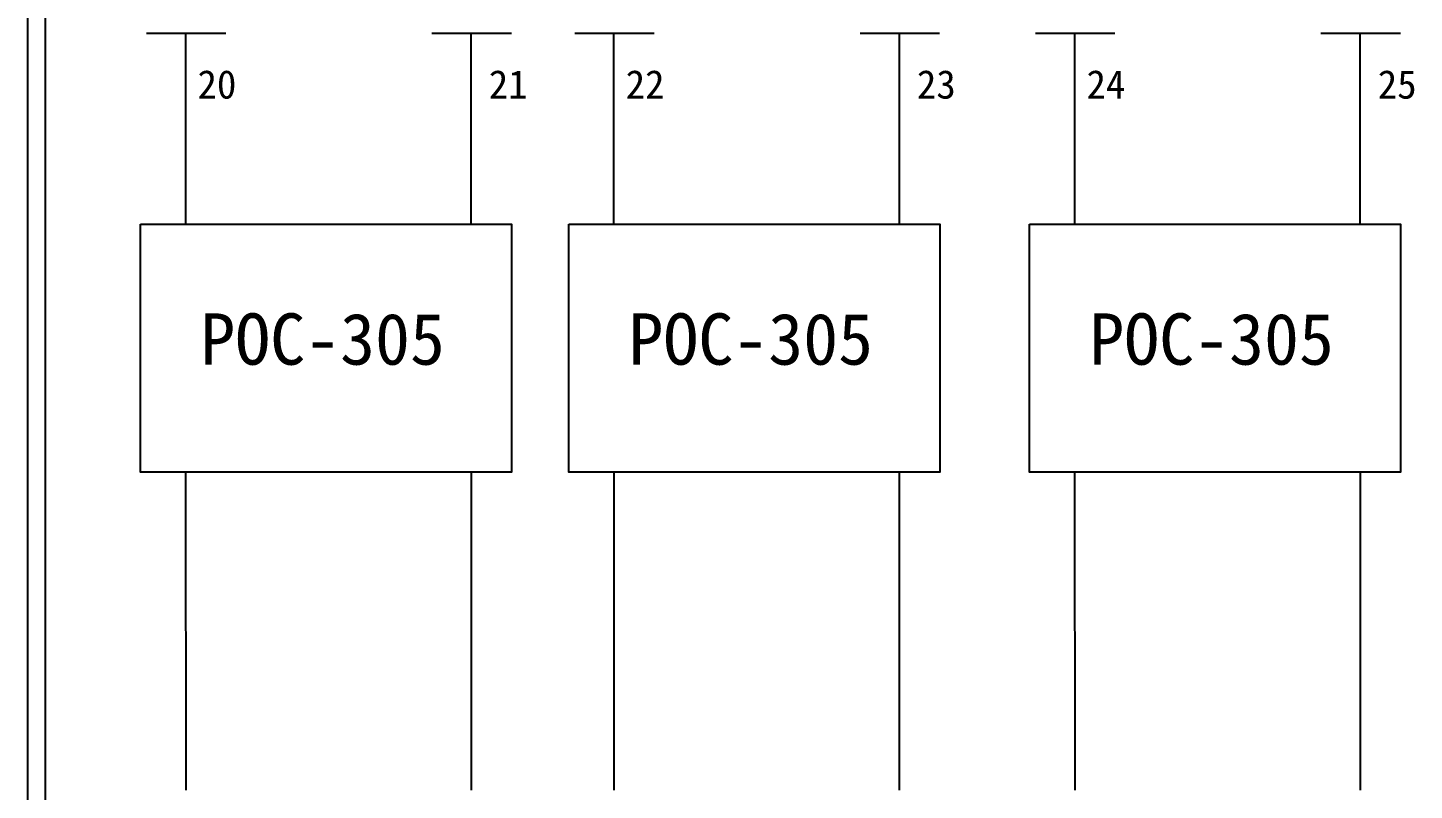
# Model space of a CAD drawing. Extents: x 10 to 297, y 3 to 207.
# Drawn here: x 10 to 107.2, y 60.9 to 114.3 of the extents above; entities that cross this region are included whole.
import ezdxf

# ---------------------------------------------------------------- set-up
doc = ezdxf.new("R2010")
doc.units = 0
doc.layers.get('0').update_dxf_attribs({"linetype": 'CONTINUOUS'})
doc.layers.add('圖框層', color=7, linetype='CONTINUOUS')
doc.layers.add('標尺寸層', color=3, linetype='CONTINUOUS')
doc.styles.add('STSL', font='KAIU.TTF')

msp = doc.modelspace()

# ---------------------------------------------------------------- linework, layer by layer
for p, q in [((21.053, 113.947), (21.053, 108.085)), ((41.053, 113.947), (41.053, 108.085)), ((51.053, 113.947), (51.053, 108.085)), ((71.053, 113.947), (71.053, 108.085)), ((83.343, 113.947), (83.343, 108.085)), ((103.343, 113.947), (103.343, 108.085)), ((21.053, 108.085), (21.055, 100.552)), ((41.053, 108.085), (41.055, 100.552)), ((51.053, 108.085), (51.055, 100.552)), ((71.053, 108.085), (71.055, 100.552)), ((83.343, 108.085), (83.346, 100.552)), ((103.343, 108.085), (103.346, 100.552)), ((21.062, 83.175), (21.07, 60.883)), ((41.062, 83.175), (41.07, 60.883)), ((51.062, 83.175), (51.07, 60.883)), ((71.062, 83.175), (71.07, 60.883)), ((83.352, 83.175), (83.361, 60.883)), ((103.352, 83.175), (103.361, 60.883))]:
    msp.add_line(p, q)
at = {"layer": '圖框層', "color": 7}
for p, q in [((10, 3), (10, 206.969)), ((11.25, 4.25), (11.25, 205.719))]:
    msp.add_line(p, q, dxfattribs=at)
at = {"layer": '標尺寸層', "color": 7}
for p, q in [((18.324, 113.947), (23.892, 113.947)), ((21.053, 113.947), (21.053, 108.085)), ((38.324, 113.947), (43.892, 113.947)), ((48.324, 113.947), (53.892, 113.947)), ((51.053, 113.947), (51.053, 108.085)), ((68.324, 113.947), (73.892, 113.947)), ((80.615, 113.947), (86.182, 113.947)), ((83.343, 113.947), (83.343, 108.085)), ((100.615, 113.947), (106.182, 113.947))]:
    msp.add_line(p, q, dxfattribs=at)
for points in [[(17.91, 100.552), (43.903, 100.552), (43.903, 83.175), (17.91, 83.175)], [(47.91, 100.552), (73.903, 100.552), (73.903, 83.175), (47.91, 83.175)], [(80.201, 100.552), (106.193, 100.552), (106.193, 83.175), (80.201, 83.175)]]:
    msp.add_lwpolyline(points, close=True, dxfattribs=at)

# ---------------------------------------------------------------- texts
at = {"layer": '圖框層', "color": 4, "style": 'STSL'}
for s, height, p in [('20', 2, (21.897, 109.351)), ('21', 2, (42.305, 109.351)), ('22', 2, (51.897, 109.351)), ('23', 2, (72.305, 109.351)), ('24', 2, (84.187, 109.351)), ('25', 2, (104.596, 109.351)), ('POC-305', 3.6, (22.09, 90.706)), ('POC-305', 3.6, (52.09, 90.706)), ('POC-305', 3.6, (84.381, 90.706))]:
    msp.add_text(s, height=height, dxfattribs=at).set_placement(p)

doc.saveas('drawing.dxf')
